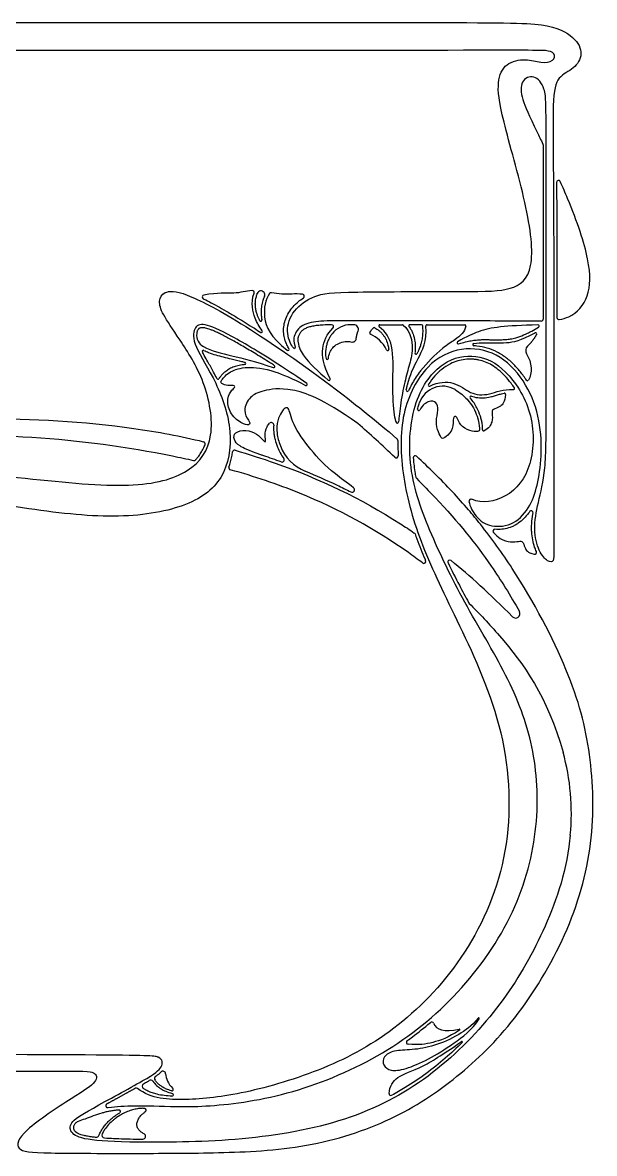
# Model space of a CAD drawing. Header units: millimetres. Extents: x -100 to 100, y -104 to 91.
# Drawn here: x 16.65 to 39.26, y -23.09 to 21.6 of the extents above; entities that cross this region are included whole.
import ezdxf

# ---------------------------------------------------------------- set-up
doc = ezdxf.new("R2010")
doc.units = ezdxf.units.MM
doc.header["$MEASUREMENT"] = 0
doc.layers.add('Layer 03', color=5, linetype='Continuous')

msp = doc.modelspace()

# ---------------------------------------------------------------- linework, layer by layer
at = {"layer": 'Layer 03'}
for p, q in [((32.424, 9.662), (31.963, 9.662)), ((32.252, 8.523), (32.293, 8.61)), ((33.886, 8.903), (33.97, 8.928))]:
    msp.add_line(p, q, dxfattribs=at)
for centre, radius, start, end in [((37.15, 16.771), 0.0775, 0.1365, 25.5741), ((37.837, 15.29), 0.0775, 23.973, 180.3706), ((23.829, 10.76), 0.0775, 100.3403, 243.9068), ((25.73, 10.936), 0.0775, 340.9057, 94.6653), ((26.074, 10.849), 0.152, 334.9613, 159.4429), ((26.481, 10.85), 0.0775, 79.4, 144.6453), ((27.713, 10.787), 0.0775, 303.0115, 82.0666), ((26.067, 9.842), 0.0465, 205.5609, 10.3307), ((37.154, 9.885), 0.0775, 271.1383, 359.9915), ((37.854, 9.942), 0.0775, 180.0674, 280.5435), ((26.092, 9.397), 0.0465, 236.981, 38.5944), ((28.869, 9.582), 0.0775, 314.4468, 90.756), ((29.623, 8.735), 0.928, 90.0257, 142.2069), ((29.745, 9.48), 0.183, 338.6787, 90.0067), ((30.554, 9.501), 0.0465, 60.4227, 121.2662), ((30.779, 9.616), 0.0465, 89.9924, 234.7533), ((31.665, 9.616), 0.0465, 49.2073, 89.9739), ((31.963, 9.616), 0.0465, 89.9579, 217.8449), ((32.424, 9.615), 0.0465, 5.6657, 89.9579), ((32.642, 9.615), 0.0465, 89.9412, 185.176), ((34.128, 9.612), 0.0465, 349.8667, 89.8404), ((37.026, 9.605), 0.0465, 300.518, 90.7426), ((24.053, 9.254), 0.522, 173.2823, 241.0742), ((28.816, 9.204), 1.298, 190.585, 217.4845), ((29.695, 9.124), 0.147, 259.16, 353.3901), ((30.419, 9.326), 0.0465, 139.9049, 247.3255), ((33.873, 8.948), 0.0465, 120.428, 286.372), ((36.93, 9.301), 0.0465, 330.7297, 118.8592), ((23.801, 8.604), 0.0465, 63.7681, 208.1043), ((27.142, 8.695), 0.0465, 232.9906, 32.379), ((31.084, 8.692), 0.0465, 207.6821, 9.6596), ((32.21, 8.543), 0.0465, 174.223, 334.6018), ((36.748, 4.397), 5.556, 128.7669, 141.7071), ((34.493, 8.874), 0.0465, 98.6079, 266.5562), ((36.78, 8.64), 0.24, 134.1062, 210.757), ((25.432, 8.135), 0.0465, 275.2432, 75.4731), ((26.578, 8.011), 0.0465, 250.6272, 57.4377), ((28.693, 8.335), 0.0465, 189.9503, 352.2849), ((24.376, 7.556), 0.0465, 206.5477, 327.7571), ((27.857, 7.306), 0.0465, 242.3345, 54.8616), ((28.767, 7.505), 0.0465, 231.0172, 26.1368), ((33.26, 6.265), 0.967, 59.2511, 160.852), ((32.732, 7.275), 0.0465, 147.0312, 297.1578), ((36.054, 7.144), 0.0465, 266.0347, 33.9276), ((36.606, 7.492), 0.0465, 212.4713, 328.0575), ((31.867, 7.072), 0.0465, 168.5089, 335.286), ((34.381, 6.798), 0.0465, 69.8333, 221.0948), ((35.701, 6.91), 0.0465, 353.2655, 99.7979), ((32.312, 6.314), 0.0465, 164.6358, 329.2555), ((26.483, 5.697), 0.0992, 354.6562, 135.3833), ((34.881, 5.508), 0.0465, 175.586, 296.6986), ((23.793, 4.951), 0.0775, 339.8104, 76.5589), ((31.412, 5.084), 0.0775, 32.4355, 49.0224), ((31.412, 5.084), 0.0775, 358.9009, 32.4355), ((25.03, 4.626), 0.0775, 74.0016, 172.3857), ((28.5, 5.518), 1.901, 201.331, 216.9322), ((28.5, 5.518), 1.777, 201.331, 247.8211), ((31.425, 4.477), 0.0775, 226.3028, 3.498), ((32.173, 4.405), 0.0775, 47.3644, 184.0052), ((23.429, 4.371), 0.0775, 257.1193, 316.0225), ((24.883, 4.004), 0.0775, 160.6159, 254.4359), ((26.91, 4.323), 0.0893, 250.0819, 36.9323), ((32.274, 3.646), 0.0775, 191.1137, 224.8959), ((29.678, 3.141), 0.0999, 243.1182, 52.9127), ((34.376, 2.689), 0.0775, 65.9262, 189.1061), ((36.753, 2.227), 0.0775, 350.3009, 145.1723), ((32.095, 1.364), 0.0775, 19.4967, 55.6777), ((35.319, 1.498), 0.0775, 85.1355, 223.9), ((36.891, 0.669), 0.0775, 257.5016, 24.8051), ((32.513, 0.305), 0.0775, 232.7292, 23.3094), ((33.542, 0.282), 0.0775, 50.8468, 205.8073), ((34.359, -1.296), 0.0775, 208.8904, 225.4237), ((36.143, -1.762), 0.17, 224.954, 29.0575), ((29.363, -9.638), 8.982, 354.3984, 15.518), ((34.677, -17.76), 0.0248, 328.308, 142.2254), ((32.827, -17.979), 0.0775, 22.933, 130.2984), ((33.914, -18.205), 0.0248, 302.9812, 102.4158), ((31.897, -18.699), 0.0775, 125.1981, 264.5402), ((34.011, -18.691), 0.0248, 314.8113, 125.5976), ((21.977, -20.138), 0.108, 124.8998, 214.5953), ((22.2, -19.956), 0.108, 5.6571, 135.3845), ((21.145, -20.59), 0.0775, 52.122, 119.2264), ((21.485, -20.442), 0.108, 119.9525, 237.4764), ((21.716, -20.305), 0.108, 34.131, 121.1902), ((22.552, -20.567), 0.0558, 254.7923, 46.5455), ((22.561, -20.78), 0.0558, 267.1622, 76.6017), ((31.215, -20.731), 0.0775, 175.596, 298.434), ((20.467, -21.436), 0.0558, 300.3544, 94.517), ((18.946, -22.105), 0.285, 109.8446, 138.9761), ((19.896, -22.375), 0.108, 153.9841, 265.9644), ((21.409, -22.422), 0.108, 269.5554, 62.4625), ((19.57, -22.346), 0.108, 263.8643, 338.1738)]:
    msp.add_arc(centre, radius, start, end, dxfattribs=at)
for points, knots in [([(4.795, 21.604), (22.274, 21.604), (34.606, 21.604), (37.459, 21.604), (38.519, 21.045), (38.836, 20.349), (38.471, 19.759), (37.787, 19.492), (37.637, 18.893), (37.623, 17.985), (37.622, 17.773)], [6572.836137, 6572.836137, 6572.836137, 6572.836137, 6582.070036, 6591.303934, 6600.537833, 6609.771731, 6619.00563, 6628.239528, 6637.473427, 6639.644778, 6639.644778, 6639.644778, 6639.644778]), ([(37.155, 9.808), (37.062, 9.806), (36.408, 9.8), (34.852, 9.817), (29.176, 9.817), (28.327, 9.817), (27.594, 9.662), (27.305, 9.109), (27.467, 8.726), (27.359, 8.654), (27.02, 9.395), (27.313, 10.245), (28.179, 10.862), (29.17, 10.972), (34.567, 10.972), (36.004, 10.987), (36.943, 11.685), (36.644, 14.303), (35.515, 18.101), (35.395, 19.299), (35.713, 20.031), (36.569, 20.203), (37.142, 19.991), (37.678, 20.07), (37.713, 20.412), (37.356, 20.515), (36.769, 20.507), (23.142, 20.507), (4.795, 20.507)], [5870.899475, 5870.899475, 5870.899475, 5870.899475, 5872.500378, 5881.734277, 5890.968175, 5900.202074, 5909.435972, 5918.669871, 5927.90377, 5937.137668, 5946.371567, 5955.605465, 5964.839364, 5974.073262, 5983.307161, 5992.541059, 6001.774958, 6011.008856, 6020.242755, 6029.476654, 6038.710552, 6047.944451, 6057.178349, 6066.412248, 6075.646146, 6084.880045, 6094.113943, 6103.347842, 6103.347842, 6103.347842, 6103.347842]), ([(37.342, 18.073), (37.332, 18.665), (37.275, 19.105), (36.875, 19.587), (36.317, 19.328), (36.352, 18.605), (36.701, 17.881), (37.139, 16.973), (37.22, 16.804)], [6742.689634, 6742.689634, 6742.689634, 6742.689634, 6748.280209, 6757.514108, 6766.748006, 6775.981905, 6785.215804, 6787.158649, 6787.158649, 6787.158649, 6787.158649]), ([(37.622, 17.773), (37.619, 17.085), (37.655, 14.549), (37.655, 2.01), (37.655, 0.648), (37.664, 0.292), (37.434, 0.263), (37.049, 0.667), (36.828, 1.561), (37.02, 2.6), (37.347, 3.877), (37.356, 5.943), (37.356, 15.683), (37.349, 17.687), (37.342, 18.073)], [6639.644778, 6639.644778, 6639.644778, 6639.644778, 6646.707325, 6655.941224, 6665.175122, 6674.409021, 6683.642919, 6692.876818, 6702.110717, 6711.344615, 6720.578514, 6729.812412, 6739.046311, 6742.689634, 6742.689634, 6742.689634, 6742.689634]), ([(37.227, 16.771), (37.227, 16.725), (37.228, 16.344), (37.23, 15.007), (37.231, 12.758), (37.231, 10.843), (37.231, 9.885)], [6787.269642, 6787.269642, 6787.269642, 6787.269642, 6787.716774, 6790.957154, 6800.211963, 6809.488371, 6809.488371, 6809.488371, 6809.488371]), ([(37.76, 15.289), (37.761, 15.156), (37.765, 14.511), (37.771, 13.102), (37.774, 11.452), (37.776, 10.315), (37.776, 9.942)], [315.733374, 315.733374, 315.733374, 315.733374, 317.022629, 321.977254, 329.378871, 332.988924, 332.988924, 332.988924, 332.988924]), ([(37.868, 9.866), (38.003, 9.891), (38.506, 10.036), (39.084, 10.728), (39.132, 12.08), (38.517, 13.92), (38.009, 15.095), (37.908, 15.321)], [282.140544, 282.140544, 282.140544, 282.140544, 285.142318, 294.376216, 303.610115, 312.844014, 315.05096, 315.05096, 315.05096, 315.05096]), ([(9.882, 4.121), (10.432, 4.135), (12.286, 4.103), (17.008, 3.549), (21.159, 3.154), (23.366, 3.768), (24.311, 5.145), (23.915, 7.467), (22.799, 9.185), (22.143, 10.128), (22.02, 10.607), (22.198, 10.99), (22.936, 11.017), (25.027, 9.937), (28.246, 7.765), (30.601, 5.891), (31.462, 5.143)], [1731.017934, 1731.017934, 1731.017934, 1731.017934, 1736.014572, 1745.782662, 1755.550753, 1765.318843, 1775.086933, 1784.855023, 1794.623113, 1804.391203, 1814.159293, 1823.927384, 1833.695474, 1843.463564, 1853.231654, 1859.340102, 1859.340102, 1859.340102, 1859.340102]), ([(25.723, 11.013), (25.483, 10.994), (25.029, 10.848), (24.369, 10.937), (23.815, 10.836)], [138.794496, 138.794496, 138.794496, 138.794496, 141.781604, 145.001206, 145.001206, 145.001206, 145.001206]), ([(26.129, 9.426), (26, 9.587), (25.804, 9.951), (25.664, 10.509), (25.803, 10.911)], [154.553111, 154.553111, 154.553111, 154.553111, 156.854963, 160.108772, 160.108772, 160.108772, 160.108772]), ([(26.025, 9.821), (26.008, 9.859), (25.976, 9.932), (25.93, 10.051), (25.89, 10.181), (25.863, 10.315), (25.85, 10.459), (25.856, 10.613), (25.886, 10.766), (25.917, 10.863), (25.932, 10.903)], [47.886727, 47.886727, 47.886727, 47.886727, 48.284331, 48.663519, 49.120346, 49.594458, 49.989412, 50.51213, 51.083816, 51.496387, 51.496387, 51.496387, 51.496387]), ([(26.212, 10.785), (26.194, 10.746), (26.152, 10.642), (26.105, 10.464), (26.081, 10.249), (26.085, 10.051), (26.101, 9.917), (26.112, 9.858), (26.113, 9.85)], [44.373087, 44.373087, 44.373087, 44.373087, 44.791042, 45.458027, 46.151435, 46.876261, 47.377219, 47.45536, 47.45536, 47.45536, 47.45536]), ([(26.418, 10.895), (26.25, 10.657), (26.099, 9.99), (26.444, 9.163), (27.114, 8.658)], [120.811864, 120.811864, 120.811864, 120.811864, 124.886799, 129.14413, 129.14413, 129.14413, 129.14413]), ([(27.723, 10.864), (27.435, 10.904), (27.049, 10.831), (26.629, 10.901), (26.496, 10.926)], [137.675248, 137.675248, 137.675248, 137.675248, 140.644311, 142.0512, 142.0512, 142.0512, 142.0512]), ([(23.795, 10.69), (23.802, 10.686), (23.908, 10.634), (24.122, 10.525), (24.444, 10.349), (24.797, 10.147), (25.26, 9.871), (25.686, 9.605), (25.983, 9.413), (26.067, 9.358)], [145.627633, 145.627633, 145.627633, 145.627633, 145.710151, 146.765763, 147.951985, 149.266208, 150.702279, 153.166097, 154.130008, 154.130008, 154.130008, 154.130008]), ([(27.181, 8.72), (27.167, 8.742), (27.122, 8.82), (27.076, 8.925), (27.034, 9.044), (26.994, 9.182), (26.963, 9.387), (26.978, 9.644), (27.049, 9.902), (27.17, 10.15), (27.341, 10.379), (27.54, 10.57), (27.686, 10.677), (27.755, 10.722)], [129.561408, 129.561408, 129.561408, 129.561408, 129.816028, 130.42976, 130.668035, 131.035876, 131.827328, 132.661987, 133.515878, 134.399639, 135.322568, 136.274118, 137.068505, 137.068505, 137.068505, 137.068505]), ([(27.884, 7.344), (27.533, 7.592), (26.37, 8.363), (24.759, 9.325), (23.765, 9.762), (23.403, 9.566), (23.358, 8.903), (24.337, 7.441), (25.015, 5.428), (24.679, 3.484), (23.185, 2.407), (20.387, 1.945), (16.757, 2.367), (12.955, 3.043), (10.846, 3.346), (10.112, 3.415)], [1909.600688, 1909.600688, 1909.600688, 1909.600688, 1913.529446, 1923.454668, 1933.37989, 1943.305112, 1953.230334, 1963.155556, 1973.080778, 1983.006, 1992.931222, 2002.856444, 2012.781666, 2022.706888, 2029.315252, 2029.315252, 2029.315252, 2029.315252]), ([(26.603, 8.051), (26.552, 8.083), (26.31, 8.237), (25.896, 8.495), (25.38, 8.802), (24.928, 9.059), (24.594, 9.237), (24.362, 9.349), (24.22, 9.413), (24.095, 9.464), (23.985, 9.501), (23.898, 9.525), (23.824, 9.539), (23.764, 9.545), (23.71, 9.543), (23.668, 9.534), (23.637, 9.52), (23.611, 9.5), (23.588, 9.473), (23.568, 9.436), (23.549, 9.391), (23.539, 9.349), (23.536, 9.323), (23.535, 9.315)], [80.539517, 80.539517, 80.539517, 80.539517, 81.117879, 83.31889, 85.262853, 86.92715, 88.350828, 88.923243, 89.423446, 89.858816, 90.232009, 90.545882, 90.736861, 90.957591, 91.129453, 91.260344, 91.364982, 91.462795, 91.573154, 91.708087, 91.867497, 92.048197, 92.123657, 92.123657, 92.123657, 92.123657]), ([(28.868, 9.659), (28.828, 9.659), (28.696, 9.657), (28.527, 9.651), (28.331, 9.635), (28.171, 9.615), (28.021, 9.583), (27.893, 9.542), (27.808, 9.503), (27.736, 9.455), (27.677, 9.405), (27.623, 9.339), (27.582, 9.268), (27.558, 9.215), (27.542, 9.164), (27.529, 9.1), (27.529, 9.034), (27.536, 8.985), (27.54, 8.966)], [92.323334, 92.323334, 92.323334, 92.323334, 92.705222, 93.603791, 93.955788, 94.615616, 95.160097, 95.435672, 95.923069, 96.057539, 96.269456, 96.678354, 96.87376, 97.061706, 97.23696, 97.395388, 97.68599, 97.874945, 97.874945, 97.874945, 97.874945]), ([(28.809, 7.525), (28.533, 8.087), (28.419, 8.707), (28.682, 9.291), (28.923, 9.527)], [84.105992, 84.105992, 84.105992, 84.105992, 88.068983, 91.728573, 91.728573, 91.728573, 91.728573]), ([(30.577, 9.542), (30.606, 9.525), (30.668, 9.487), (30.755, 9.421), (30.837, 9.344), (30.885, 9.288), (30.907, 9.259)], [29.765851, 29.765851, 29.765851, 29.765851, 30.088652, 30.465523, 30.825623, 31.176608, 31.176608, 31.176608, 31.176608]), ([(31.696, 9.651), (32.002, 9.386), (32.108, 8.655), (31.921, 8.022), (31.739, 7.343), (31.545, 6.294), (31.514, 5.569), (31.31, 6.05), (31.274, 7.51), (31.335, 8.838), (31.017, 9.391), (30.752, 9.578)], [187.139991, 187.139991, 187.139991, 187.139991, 190.241648, 193.387661, 196.533675, 199.679689, 202.825702, 205.971716, 209.11773, 212.263743, 214.976109, 214.976109, 214.976109, 214.976109]), ([(31.866, 7.291), (31.959, 7.677), (32.259, 8.288), (32.651, 9.004), (32.596, 9.611)], [168.72871, 168.72871, 168.72871, 168.72871, 172.8561, 176.872764, 176.872764, 176.872764, 176.872764]), ([(31.927, 9.587), (31.941, 9.569), (31.982, 9.512), (32.041, 9.412), (32.09, 9.297), (32.126, 9.183), (32.16, 9.032), (32.175, 8.873), (32.175, 8.722), (32.171, 8.628), (32.166, 8.57), (32.164, 8.548)], [50.211735, 50.211735, 50.211735, 50.211735, 50.433962, 50.89274, 51.333337, 51.636732, 52.051381, 52.826198, 53.180995, 53.517477, 53.737138, 53.737138, 53.737138, 53.737138]), ([(32.293, 8.61), (32.297, 8.619), (32.327, 8.683), (32.375, 8.796), (32.43, 8.968), (32.47, 9.161), (32.486, 9.385), (32.478, 9.541), (32.47, 9.62)], [54.468576, 54.468576, 54.468576, 54.468576, 54.56218, 55.155078, 55.64994, 56.31395, 57.056836, 57.821444, 57.821444, 57.821444, 57.821444]), ([(32.642, 9.661), (32.774, 9.661), (33.269, 9.661), (33.764, 9.66), (34.128, 9.659)], [177.122088, 177.122088, 177.122088, 177.122088, 178.396494, 181.91678, 181.91678, 181.91678, 181.91678]), ([(34.174, 9.604), (34.134, 9.383), (33.87, 9.14), (33.453, 8.877), (33.269, 8.73)], [182.17851, 182.17851, 182.17851, 182.17851, 185.471372, 187.336784, 187.336784, 187.336784, 187.336784]), ([(37.026, 9.652), (36.385, 9.644), (35.376, 9.58), (34.754, 9.435), (34.209, 9.199), (33.849, 8.988)], [-1007.316556, -1007.316556, -1007.316556, -1007.316556, -1003.572177, -999.49597, -996.179065, -996.179065, -996.179065, -996.179065]), ([(33.97, 8.928), (34.054, 8.952), (34.21, 8.995), (34.431, 9.04), (34.627, 9.064), (34.81, 9.073), (34.989, 9.074), (35.235, 9.069), (35.486, 9.065), (35.712, 9.074), (35.845, 9.085), (35.947, 9.098), (36.049, 9.117), (36.172, 9.148), (36.361, 9.211), (36.569, 9.303), (36.815, 9.43), (36.961, 9.513), (37.05, 9.565)], [-1018.030524, -1018.030524, -1018.030524, -1018.030524, -1017.180946, -1016.467987, -1015.844594, -1015.268226, -1014.698097, -1014.109704, -1012.890609, -1012.270211, -1011.91593, -1011.601948, -1011.27129, -1010.91039, -1010.379861, -1009.344847, -1008.705879, -1007.709843, -1007.709843, -1007.709843, -1007.709843]), ([(28.89, 9.303), (28.861, 9.267), (28.805, 9.186), (28.735, 9.054), (28.682, 8.911), (28.65, 8.779), (28.634, 8.671), (28.626, 8.56), (28.63, 8.448), (28.641, 8.362), (28.648, 8.327)], [87.74236, 87.74236, 87.74236, 87.74236, 88.192401, 88.692972, 89.182276, 89.66607, 90.003409, 90.243817, 90.742109, 91.085384, 91.085384, 91.085384, 91.085384]), ([(28.739, 8.328), (28.751, 8.414), (28.818, 8.648), (29.008, 8.901), (29.411, 9.028), (29.667, 8.979)], [91.510375, 91.510375, 91.510375, 91.510375, 92.465152, 94.434594, 96.075247, 96.075247, 96.075247, 96.075247]), ([(30.907, 9.259), (30.929, 9.23), (30.969, 9.17), (31.04, 9.037), (31.095, 8.879), (31.121, 8.752), (31.13, 8.7)], [22.96571, 22.96571, 22.96571, 22.96571, 23.31514, 23.669918, 24.418397, 24.928716, 24.928716, 24.928716, 24.928716]), ([(34.486, 8.92), (34.64, 8.944), (35.016, 8.959), (35.749, 8.917), (36.344, 9.031), (36.908, 9.341)], [162.086877, 162.086877, 162.086877, 162.086877, 163.905332, 167.316862, 170.485839, 170.485839, 170.485839, 170.485839]), ([(34.299, 2.677), (34.331, 2.479), (34.588, 1.997), (35.15, 1.638), (36.098, 1.725), (36.769, 2.503), (37.036, 3.403), (37.195, 4.597), (37.105, 6.05), (36.52, 7.498), (35.434, 8.605), (33.995, 8.826), (32.616, 8.194), (31.544, 6.248), (31.604, 3.658), (32.35, 0.976), (33.843, -2.014), (35.858, -6.388), (36.045, -11.269), (34.289, -15.333), (31.531, -18.229), (28.601, -19.826), (25.286, -20.791), (23.09, -21.019), (21.74, -20.943), (21.193, -20.529)], [1914.723709, 1914.723709, 1914.723709, 1914.723709, 1920.810835, 1928.420015, 1936.029195, 1943.638375, 1951.247556, 1958.856736, 1966.465916, 1974.075096, 1981.684276, 1989.293457, 1996.902637, 2004.511817, 2012.120997, 2019.730178, 2027.339358, 2034.948538, 2042.557718, 2050.166899, 2057.776079, 2065.385259, 2072.994439, 2080.60362, 2088.016715, 2088.016715, 2088.016715, 2088.016715]), ([(24.334, 7.535), (24.292, 7.619), (24.176, 7.842), (24.007, 8.142), (23.856, 8.407), (23.785, 8.535), (23.76, 8.583)], [167.711238, 167.711238, 167.711238, 167.711238, 168.615503, 170.151119, 171.04753, 171.566242, 171.566242, 171.566242, 171.566242]), ([(23.801, 8.797), (24.11, 8.626), (24.978, 8.422), (25.865, 8.213), (26.562, 7.968)], [94.117491, 94.117491, 94.117491, 94.117491, 98.547444, 103.63218, 103.63218, 103.63218, 103.63218]), ([(23.821, 8.646), (23.881, 8.617), (24.034, 8.55), (24.291, 8.465), (24.589, 8.386), (24.932, 8.305), (25.217, 8.238), (25.4, 8.191), (25.444, 8.18)], [171.944113, 171.944113, 171.944113, 171.944113, 172.587681, 173.560036, 174.560922, 175.575014, 176.963305, 177.401582, 177.401582, 177.401582, 177.401582]), ([(36.567, 7.467), (36.551, 7.492), (36.455, 7.64), (36.261, 7.898), (35.956, 8.213), (35.666, 8.436), (35.355, 8.615), (35.024, 8.747), (34.709, 8.81), (34.53, 8.825), (34.49, 8.828)], [153.312873, 153.312873, 153.312873, 153.312873, 153.596915, 155.023854, 156.435466, 157.824221, 158.553371, 159.910426, 161.257239, 161.647189, 161.647189, 161.647189, 161.647189]), ([(20.035, -21.285), (20.209, -21.252), (20.663, -21.214), (21.74, -21.194), (23.65, -21.308), (27.059, -20.889), (30.799, -19.369), (33.788, -17.056), (36.146, -13.788), (37.104, -10.33), (36.961, -7.137), (35.97, -4.391), (34.176, -1.492), (32.748, 1.404), (31.809, 3.998), (32.059, 6.8), (33.253, 8.304), (34.612, 8.543), (35.74, 7.984), (36.887, 6.27), (36.866, 4.015), (35.879, 2.752), (34.809, 2.58), (34.408, 2.76)], [2093.15691, 2093.15691, 2093.15691, 2093.15691, 2097.287483, 2105.571305, 2113.855128, 2122.138951, 2130.422774, 2138.706597, 2146.990419, 2155.274242, 2163.558065, 2171.841888, 2180.125711, 2188.409533, 2196.693356, 2204.977179, 2213.261002, 2221.544825, 2229.828647, 2238.11247, 2246.396293, 2254.680116, 2262.221702, 2262.221702, 2262.221702, 2262.221702]), ([(25.437, 8.089), (25.419, 8.087), (25.326, 8.077), (25.165, 8.049), (24.967, 7.985), (24.796, 7.9), (24.656, 7.799), (24.544, 7.696), (24.472, 7.612), (24.433, 7.558), (24.419, 7.538), (24.415, 7.531)], [177.821063, 177.821063, 177.821063, 177.821063, 177.995149, 178.727427, 179.393428, 180.007074, 180.568043, 181.062155, 181.473631, 181.635157, 181.711196, 181.711196, 181.711196, 181.711196]), ([(36.092, 7.17), (36.052, 7.23), (35.934, 7.395), (35.728, 7.639), (35.473, 7.881), (35.218, 8.064), (34.959, 8.193), (34.737, 8.259), (34.557, 8.289), (34.372, 8.306), (34.134, 8.298), (33.845, 8.239), (33.529, 8.114), (33.223, 7.912), (32.934, 7.635), (32.773, 7.423), (32.695, 7.304), (32.693, 7.3)], [131.381745, 131.381745, 131.381745, 131.381745, 132.080781, 133.347299, 134.470543, 135.467377, 136.383571, 137.26266, 137.703147, 138.149036, 139.05781, 139.999475, 140.993853, 142.329776, 143.527324, 144.855325, 144.900918, 144.900918, 144.900918, 144.900918]), ([(29.904, 5.762), (28.492, 6.749), (27.162, 7.223), (26.1, 7.059), (25.637, 6.844), (25.336, 6.265), (25.618, 5.841), (25.666, 5.713), (25.432, 5.676), (24.896, 6.051), (24.702, 6.616), (24.88, 7.069), (25.075, 7.186), (25.01, 7.277), (24.783, 7.232), (24.484, 7.336), (24.471, 7.433), (24.822, 7.829), (25.486, 8.026), (26.456, 7.912), (27.31, 7.541), (27.836, 7.265)], [1866.367652, 1866.367652, 1866.367652, 1866.367652, 1868.650871, 1870.934089, 1873.217307, 1875.500525, 1877.783743, 1880.066962, 1882.35018, 1884.633398, 1886.916616, 1889.199835, 1891.483053, 1893.766271, 1896.049489, 1898.332708, 1900.615926, 1902.899144, 1905.182362, 1907.46558, 1909.149013, 1909.149013, 1909.149013, 1909.149013]), ([(32.387, 7.84), (32.369, 7.818), (32.294, 7.719), (32.119, 7.466), (31.986, 7.22), (31.91, 7.053)], [191.385925, 191.385925, 191.385925, 191.385925, 191.666039, 192.587435, 194.36486, 194.36486, 194.36486, 194.36486]), ([(31.822, 7.082), (31.828, 7.109), (31.842, 7.179), (31.857, 7.249), (31.866, 7.291)], [168.0390836, 168.0390836, 168.0390836, 168.0390836, 168.3121747, 168.7287102, 168.7287102, 168.7287102, 168.7287102]), ([(32.753, 7.234), (33.099, 7.411), (33.775, 7.429), (34.337, 6.91), (35.065, 6.844), (35.649, 7.126), (36.051, 7.098)], [119.0392, 119.0392, 119.0392, 119.0392, 121.792565, 124.952958, 128.113352, 131.046923, 131.046923, 131.046923, 131.046923]), ([(33.754, 7.096), (33.943, 6.984), (34.349, 6.647), (34.668, 6.017), (34.729, 5.501), (34.687, 5.423), (34.338, 5.447), (33.918, 5.687), (33.834, 6.053), (33.642, 6.059), (33.708, 5.525), (33.36, 5.201), (33.222, 5.117), (33.084, 5.417), (32.971, 5.823), (33.103, 6.315), (33.025, 6.621), (32.762, 6.675), (32.48, 6.505), (32.352, 6.291)], [131.933243, 131.933243, 131.933243, 131.933243, 132.89514, 134.399821, 135.904501, 137.409181, 138.913862, 140.418542, 141.923222, 143.427903, 144.932583, 146.437263, 147.941944, 149.446624, 150.951304, 152.455985, 153.960665, 155.465345, 156.499222, 156.499222, 156.499222, 156.499222]), ([(34.835, 5.512), (34.836, 5.529), (34.836, 5.551), (34.835, 5.589), (34.832, 5.652), (34.82, 5.755), (34.793, 5.896), (34.735, 6.109), (34.609, 6.41), (34.455, 6.641), (34.35, 6.762), (34.346, 6.767)], [88.128838, 88.128838, 88.128838, 88.128838, 88.264152, 88.3388, 88.495782, 88.878165, 89.345338, 89.889231, 91.014778, 92.505793, 92.567359, 92.567359, 92.567359, 92.567359]), ([(34.397, 6.841), (34.433, 6.828), (34.559, 6.788), (34.79, 6.758), (35.02, 6.781), (35.177, 6.817), (35.291, 6.85), (35.421, 6.89), (35.565, 6.93), (35.655, 6.949), (35.693, 6.956)], [92.963361, 92.963361, 92.963361, 92.963361, 93.331813, 94.242771, 95.202603, 95.55222, 95.804775, 96.349814, 96.872886, 97.24603, 97.24603, 97.24603, 97.24603]), ([(35.747, 6.904), (35.712, 6.602), (35.549, 6.398), (35.204, 6.32), (35.211, 6.176), (35.246, 5.852), (35.089, 5.561), (34.902, 5.467)], [97.524931, 97.524931, 97.524931, 97.524931, 98.79869, 100.153935, 101.50918, 102.864425, 104.05234, 104.05234, 104.05234, 104.05234]), ([(29.738, 3.22), (29.464, 3.427), (28.768, 3.932), (28.026, 4.706), (27.278, 5.775), (27.181, 6.501), (26.891, 6.297), (26.615, 5.652), (26.778, 5.046), (26.846, 4.872)], [175.782166, 175.782166, 175.782166, 175.782166, 177.825451, 181.744092, 185.662734, 189.581375, 193.500016, 197.418657, 198.937087, 198.937087, 198.937087, 198.937087]), ([(32.267, 6.327), (32.283, 6.384), (32.308, 6.47), (32.337, 6.554), (32.347, 6.583)], [156.9301959, 156.9301959, 156.9301959, 156.9301959, 157.5044778, 157.7945918, 157.7945918, 157.7945918, 157.7945918]), ([(23.811, 5.026), (22.914, 5.241), (20.068, 5.782), (14.931, 6.05), (9.755, 5.651), (8.024, 4.848), (7.478, 4.291), (7.345, 4.103)], [495.582166, 495.582166, 495.582166, 495.582166, 500.019102, 509.272432, 518.525762, 527.779092, 532.241696, 532.241696, 532.241696, 532.241696]), ([(26.068, 4.518), (25.556, 4.703), (25.19, 4.87), (24.991, 5.123), (25.003, 5.417), (25.481, 5.527), (25.947, 5.351), (26.165, 5.079), (26.281, 4.985), (26.227, 5.297), (26.267, 5.561), (26.371, 5.726), (26.412, 5.767)], [114.753391, 114.753391, 114.753391, 114.753391, 116.124423, 117.495455, 118.866486, 120.237518, 121.608549, 122.979581, 124.350613, 125.721644, 127.092676, 127.701385, 127.701385, 127.701385, 127.701385]), ([(26.581, 5.688), (26.573, 5.601), (26.574, 5.46), (26.599, 5.272), (26.644, 5.071), (26.692, 4.925), (26.73, 4.827)], [128.487265, 128.487265, 128.487265, 128.487265, 129.339957, 129.843984, 130.317725, 131.332607, 131.332607, 131.332607, 131.332607]), ([(7.756, 4.068), (7.807, 4.134), (8.105, 4.446), (9.193, 4.974), (11.27, 5.314), (17.034, 5.347), (21.096, 4.8), (23.137, 4.359), (23.411, 4.296)], [455.24818, 455.24818, 455.24818, 455.24818, 457.484937, 465.926682, 474.368427, 482.810172, 491.251917, 492.575231, 492.575231, 492.575231, 492.575231]), ([(23.484, 4.318), (23.519, 4.354), (23.598, 4.443), (23.709, 4.595), (23.8, 4.763), (23.847, 4.875), (23.865, 4.924)], [492.832244, 492.832244, 492.832244, 492.832244, 493.318088, 493.982239, 494.652615, 495.160021, 495.160021, 495.160021, 495.160021]), ([(31.489, 5.083), (31.489, 5.067), (31.486, 4.866), (31.491, 4.666), (31.502, 4.482)], [1859.558798, 1859.558798, 1859.558798, 1859.558798, 1859.715328, 1861.49904, 1861.49904, 1861.49904, 1861.49904]), ([(24.81, 4.029), (24.86, 4.17), (24.913, 4.371), (24.946, 4.577), (24.954, 4.636)], [-8848.049956, -8848.049956, -8848.049956, -8848.049956, -8846.612403, -8846.035118, -8846.035118, -8846.035118, -8846.035118]), ([(25.052, 4.7), (25.591, 4.546), (27.907, 3.805), (30.215, 2.701), (31.954, 1.554), (32.138, 1.428)], [-8880.445938, -8880.445938, -8880.445938, -8880.445938, -8877.703432, -8868.450101, -8867.356296, -8867.356296, -8867.356296, -8867.356296]), ([(26.879, 4.239), (26.648, 4.323), (26.378, 4.416), (26.106, 4.506), (26.068, 4.518)], [111.982495, 111.982495, 111.982495, 111.982495, 114.360525, 114.753391, 114.753391, 114.753391, 114.753391]), ([(32.095, 4.399), (32.101, 4.319), (32.117, 4.136), (32.152, 3.88), (32.183, 3.704), (32.198, 3.631)], [4979.944435, 4979.944435, 4979.944435, 4979.944435, 4980.719555, 4981.727415, 4982.445367, 4982.445367, 4982.445367, 4982.445367]), ([(34.279, 2.344), (33.867, 2.826), (33.214, 3.529), (32.471, 4.235), (32.225, 4.462)], [4973.703811, 4973.703811, 4973.703811, 4973.703811, 4977.526545, 4979.348226, 4979.348226, 4979.348226, 4979.348226]), ([(32.466, 0.244), (32.281, 0.384), (30.82, 1.456), (28.353, 2.814), (25.811, 3.665), (24.863, 3.929)], [-8862.885251, -8862.885251, -8862.885251, -8862.885251, -8861.643903, -8853.202157, -8848.459323, -8848.459323, -8848.459323, -8848.459323]), ([(27.83, 3.873), (28.252, 3.701), (28.857, 3.435), (29.45, 3.144), (29.633, 3.052)], [203.588384, 203.588384, 203.588384, 203.588384, 208.003873, 209.983637, 209.983637, 209.983637, 209.983637]), ([(32.219, 3.592), (32.479, 3.331), (33.754, 2.019), (34.946, 0.541), (35.937, -1.041), (36.292, -1.68)], [4982.592769, 4982.592769, 4982.592769, 4982.592769, 4984.99504, 4994.920262, 5001.010694, 5001.010694, 5001.010694, 5001.010694]), ([(36.69, 2.271), (36.678, 2.253), (36.609, 2.157), (36.469, 1.993), (36.286, 1.836), (36.123, 1.735), (35.954, 1.654), (35.733, 1.589), (35.506, 1.566), (35.371, 1.571), (35.326, 1.575)], [121.640171, 121.640171, 121.640171, 121.640171, 121.848783, 122.785295, 123.715921, 124.178224, 124.636761, 125.531966, 126.395296, 126.835519, 126.835519, 126.835519, 126.835519]), ([(36.961, 0.702), (36.936, 0.756), (36.877, 0.904), (36.809, 1.162), (36.776, 1.423), (36.771, 1.644), (36.781, 1.876), (36.805, 2.066), (36.827, 2.198), (36.83, 2.214)], [115.99004, 115.99004, 115.99004, 115.99004, 116.57071, 117.528774, 118.569107, 119.112974, 119.667369, 120.81582, 120.964417, 120.964417, 120.964417, 120.964417]), ([(4.795, -19.847), (13.182, -19.847), (18.883, -19.847), (19.541, -19.836), (19.661, -20.255), (18.822, -20.765), (16.478, -22.3), (16.359, -22.989), (17.228, -23.094), (21.4, -23.094), (24.275, -23.088), (27.907, -22.934), (31.338, -21.823), (33.868, -20.128), (36.133, -17.946), (38.259, -14.481), (39.297, -10.83), (39.173, -7.247), (38.374, -4.164), (36.526, -0.644), (35.201, 1.207), (34.749, 1.774)], [4791.932837, 4791.932837, 4791.932837, 4791.932837, 4801.700927, 4811.469017, 4821.237107, 4831.005197, 4840.773286, 4850.541376, 4860.309466, 4870.077556, 4879.845646, 4889.613736, 4899.381825, 4909.149915, 4918.918005, 4928.686095, 4938.454185, 4948.222275, 4957.990365, 4967.758454, 4972.204649, 4972.204649, 4972.204649, 4972.204649]), ([(32.168, 1.39), (32.191, 1.325), (32.313, 0.988), (32.454, 0.637), (32.576, 0.354), (32.584, 0.336)], [-8867.198427, -8867.198427, -8867.198427, -8867.198427, -8866.530441, -8863.726118, -8863.542281, -8863.542281, -8863.542281, -8863.542281]), ([(35.263, 1.444), (35.353, 1.351), (35.583, 1.157), (35.964, 1.049), (36.274, 1.106), (36.437, 1.114), (36.484, 0.881), (36.605, 0.653), (36.874, 0.593)], [108.169772, 108.169772, 108.169772, 108.169772, 109.025433, 110.345812, 111.666191, 112.98657, 114.306949, 115.434573, 115.434573, 115.434573, 115.434573]), ([(33.472, 0.248), (33.616, -0.049), (33.88, -0.573), (34.16, -1.097), (34.288, -1.327), (34.291, -1.334)], [5007.41662, 5007.41662, 5007.41662, 5007.41662, 5010.617686, 5013.09084, 5013.166361, 5013.166361, 5013.166361, 5013.166361]), ([(34.305, -1.352), (34.707, -1.748), (36.053, -3.189), (37.407, -5.036), (38.017, -7.235)], [5013.238501, 5013.238501, 5013.238501, 5013.238501, 5016.144174, 5023.115537, 5023.115537, 5023.115537, 5023.115537]), ([(38.302, -10.515), (38.287, -10.669), (38.104, -12.208), (37.175, -14.613), (35.553, -17.361), (32.964, -20.053), (29.759, -21.823), (25.645, -22.611), (21.233, -22.684), (19.171, -22.587), (18.536, -22.335), (18.484, -21.88), (19.121, -21.466), (21.743, -20.06), (22.202, -19.687), (22.207, -19.227), (21.427, -19.184), (4.795, -19.184)], [5033.798172, 5033.798172, 5033.798172, 5033.798172, 5034.884315, 5044.809536, 5054.734758, 5064.65998, 5074.585202, 5084.510423, 5094.435645, 5104.360867, 5114.286089, 5124.21131, 5134.136532, 5144.061754, 5153.986975, 5163.912197, 5173.837419, 5173.837419, 5173.837419, 5173.837419]), ([(34.657, -17.744), (34.413, -18.06), (33.807, -18.475), (32.926, -18.867), (32.017, -19.018), (31.311, -19.008), (30.889, -19.268), (30.886, -19.617), (31.185, -19.854), (31.743, -19.793), (32.699, -19.389), (33.611, -18.814), (34.419, -18.224), (34.698, -17.773)], [-1417.042286, -1417.042286, -1417.042286, -1417.042286, -1414.850264, -1411.986256, -1409.122248, -1406.25824, -1403.394232, -1400.530224, -1397.666215, -1394.802207, -1391.938199, -1389.074191, -1386.564892, -1386.564892, -1386.564892, -1386.564892]), ([(31.852, -18.636), (31.922, -18.587), (32.232, -18.363), (32.539, -18.121), (32.772, -17.924), (32.777, -17.919)], [90.395067, 90.395067, 90.395067, 90.395067, 91.218821, 94.099364, 94.171483, 94.171483, 94.171483, 94.171483]), ([(33.927, -18.226), (33.476, -18.519), (32.864, -18.74), (32.321, -18.817), (31.889, -18.776)], [98.972088, 98.972088, 98.972088, 98.972088, 102.708108, 106.230299, 106.230299, 106.230299, 106.230299]), ([(31.138, -20.725), (31.16, -20.436), (31.448, -19.994), (32.314, -19.8), (33.393, -19.103), (33.997, -18.671)], [133.720231, 133.720231, 133.720231, 133.720231, 137.637942, 142.145984, 146.134347, 146.134347, 146.134347, 146.134347]), ([(34.029, -18.708), (33.813, -18.923), (33.35, -19.354), (32.603, -19.956), (31.891, -20.437), (31.431, -20.702), (31.252, -20.799)], [121.930473, 121.930473, 121.930473, 121.930473, 124.874566, 128.048292, 131.215406, 133.184249, 133.184249, 133.184249, 133.184249]), ([(21.915, -20.049), (21.948, -20.026), (21.998, -19.989), (22.067, -19.933), (22.103, -19.9), (22.122, -19.88)], [44.0293271, 44.0293271, 44.0293271, 44.0293271, 44.4244613, 44.6255421, 44.8938291, 44.8938291, 44.8938291, 44.8938291]), ([(22.559, -20.836), (22.456, -20.831), (22.259, -20.815), (21.999, -20.769), (21.782, -20.706), (21.63, -20.645), (21.529, -20.594), (21.471, -20.561), (21.441, -20.543), (21.426, -20.533)], [63.399525, 63.399525, 63.399525, 63.399525, 64.392662, 65.31129, 65.949075, 66.57822, 66.891321, 67.052682, 67.225219, 67.225219, 67.225219, 67.225219]), ([(22.538, -20.62), (22.501, -20.61), (22.435, -20.59), (22.347, -20.556), (22.273, -20.52), (22.217, -20.489), (22.165, -20.457), (22.099, -20.414), (22.03, -20.361), (21.969, -20.301), (21.926, -20.252), (21.9, -20.218), (21.888, -20.199)], [41.095828, 41.095828, 41.095828, 41.095828, 41.467966, 41.757949, 42.016546, 42.256385, 42.384142, 42.60294, 43.020519, 43.22499, 43.431468, 43.644888, 43.644888, 43.644888, 43.644888]), ([(20.463, -21.381), (20.424, -21.384), (20.332, -21.392), (20.206, -21.408), (20.062, -21.434), (19.927, -21.464), (19.713, -21.523), (19.448, -21.612), (19.14, -21.729), (18.941, -21.804), (18.849, -21.837)], [80.595746, 80.595746, 80.595746, 80.595746, 80.969226, 81.495307, 81.822501, 82.383817, 82.834331, 83.9648, 85.089375, 86.028091, 86.028091, 86.028091, 86.028091]), ([(21.455, -21.485), (21.468, -21.474), (21.488, -21.459), (21.511, -21.437), (21.526, -21.421), (21.536, -21.402), (21.539, -21.384), (21.536, -21.369), (21.53, -21.355), (21.518, -21.342), (21.5, -21.331), (21.483, -21.325), (21.464, -21.32), (21.432, -21.315), (21.382, -21.312), (21.312, -21.316), (21.232, -21.325), (21.11, -21.347), (20.948, -21.388), (20.75, -21.457), (20.548, -21.555), (20.384, -21.665), (20.253, -21.769), (20.116, -21.888), (19.987, -22.026), (19.872, -22.188), (19.822, -22.279), (19.798, -22.327)], [103.973057, 103.973057, 103.973057, 103.973057, 104.133831, 104.218902, 104.281483, 104.346861, 104.420029, 104.457866, 104.495058, 104.564347, 104.629017, 104.695204, 104.743996, 104.821447, 105.00286, 105.233953, 105.492005, 105.78435, 106.429821, 107.110315, 107.815336, 108.597157, 109.017701, 109.434089, 110.348736, 110.84311, 111.355833, 111.355833, 111.355833, 111.355833]), ([(19.67, -22.386), (19.695, -22.325), (19.751, -22.207), (19.856, -22.046), (19.973, -21.903), (20.096, -21.781), (20.217, -21.678), (20.331, -21.59), (20.424, -21.528), (20.477, -21.495), (20.495, -21.485)], [76.367654, 76.367654, 76.367654, 76.367654, 77.003489, 77.632248, 78.228764, 78.786766, 79.302267, 79.773749, 80.179158, 80.380668, 80.380668, 80.380668, 80.380668]), ([(21.459, -22.326), (21.436, -22.314), (21.395, -22.291), (21.341, -22.253), (21.299, -22.217), (21.264, -22.179), (21.23, -22.134), (21.199, -22.081), (21.178, -22.022), (21.17, -21.962), (21.174, -21.898), (21.191, -21.831), (21.219, -21.762), (21.256, -21.694), (21.299, -21.631), (21.348, -21.574), (21.401, -21.527), (21.437, -21.498), (21.455, -21.485)], [100.552135, 100.552135, 100.552135, 100.552135, 100.802881, 101.010442, 101.1845, 101.335734, 101.515563, 101.730898, 101.927236, 102.117282, 102.317034, 102.539983, 102.782931, 103.034913, 103.286821, 103.529818, 103.75884, 103.973057, 103.973057, 103.973057, 103.973057]), ([(18.731, -21.918), (18.721, -21.93), (18.7, -21.956), (18.676, -21.999), (18.662, -22.043), (18.658, -22.084), (18.665, -22.124), (18.681, -22.163), (18.709, -22.203), (18.742, -22.234), (18.775, -22.259), (18.805, -22.278), (18.841, -22.297), (18.891, -22.32), (18.967, -22.348), (19.055, -22.372), (19.143, -22.392), (19.255, -22.414), (19.394, -22.435), (19.507, -22.448), (19.558, -22.454)], [86.495618, 86.495618, 86.495618, 86.495618, 86.645259, 86.820124, 86.96586, 87.09394, 87.217757, 87.350518, 87.503619, 87.684433, 87.784656, 87.903584, 88.029723, 88.178415, 88.434652, 88.816487, 89.057917, 89.315608, 89.91814, 90.416065, 90.416065, 90.416065, 90.416065]), ([(19.888, -22.483), (20.01, -22.491), (20.269, -22.506), (20.69, -22.52), (21.075, -22.528), (21.322, -22.53), (21.408, -22.531)], [95.040095, 95.040095, 95.040095, 95.040095, 96.219706, 97.553001, 99.117728, 99.947294, 99.947294, 99.947294, 99.947294])]:
    msp.add_open_spline(points, degree=3, knots=knots, dxfattribs=at)
for points, degree in [([(29.745, 9.662), (29.704, 9.662), (29.663, 9.662), (29.622, 9.662)], 3), ([(29.841, 9.107), (29.86, 9.274), (29.915, 9.414)], 2), ([(30.384, 9.356), (30.432, 9.413), (30.465, 9.501), (30.53, 9.541)], 3), ([(30.779, 9.662), (31.074, 9.662), (31.37, 9.662), (31.665, 9.662)], 3), ([(31.043, 8.67), (30.887, 8.967), (30.666, 9.172), (30.402, 9.283)], 3), ([(36.971, 9.278), (36.826, 9.019), (36.612, 8.812)], 2), ([(36.573, 8.517), (36.784, 8.162), (36.816, 7.741), (36.646, 7.468)], 3), ([(27.786, 8.415), (27.987, 8.152), (28.317, 7.81), (28.738, 7.469)], 3), ([(31.372, 4.421), (30.882, 4.889), (30.379, 5.35), (29.904, 5.762)], 3), ([(34.749, 1.774), (34.597, 1.965), (34.44, 2.155), (34.279, 2.344)], 3), ([(36.023, -1.882), (35.116, -0.974), (34.328, -0.258), (33.591, 0.342)], 3), ([(32.899, -17.948), (33.01, -18.211), (33.302, -18.315), (33.908, -18.181)], 3), ([(22.308, -19.946), (22.318, -20.046), (22.338, -20.143), (22.381, -20.239)], 3), ([(21.43, -20.348), (21.459, -20.331), (21.488, -20.314), (21.517, -20.298)], 3), ([(21.517, -20.298), (21.565, -20.27), (21.612, -20.241), (21.66, -20.213)], 3), ([(21.806, -20.245), (21.896, -20.378), (21.998, -20.462), (22.13, -20.544)], 3), ([(22.13, -20.544), (22.238, -20.611), (22.361, -20.675), (22.574, -20.726)], 3), ([(22.381, -20.239), (22.423, -20.334), (22.489, -20.429), (22.591, -20.526)], 3)]:
    msp.add_open_spline(points, degree=degree, dxfattribs=at)
msp.add_rational_spline([(21.107, -20.522), (21.066, -20.546), (20.75, -20.721), (20.375, -20.926), (20.042, -21.109), (19.983, -21.141), (19.948, -21.16), (19.934, -21.197), (19.948, -21.235), (19.961, -21.273), (19.996, -21.292), (20.035, -21.285)], [1, 1, 1, 1, 1, 1, 0.840267495186, 0.840267495186, 1, 0.840267495186, 0.840267495186, 1], degree=3, knots=[2088.309514, 2088.309514, 2088.309514, 2088.309514, 2088.772433, 2091.805637, 2092.450044, 2092.450044, 2092.450044, 2092.803477, 2092.803477, 2092.803477, 2093.15691, 2093.15691, 2093.15691, 2093.15691], dxfattribs=at)

doc.saveas('drawing.dxf')
